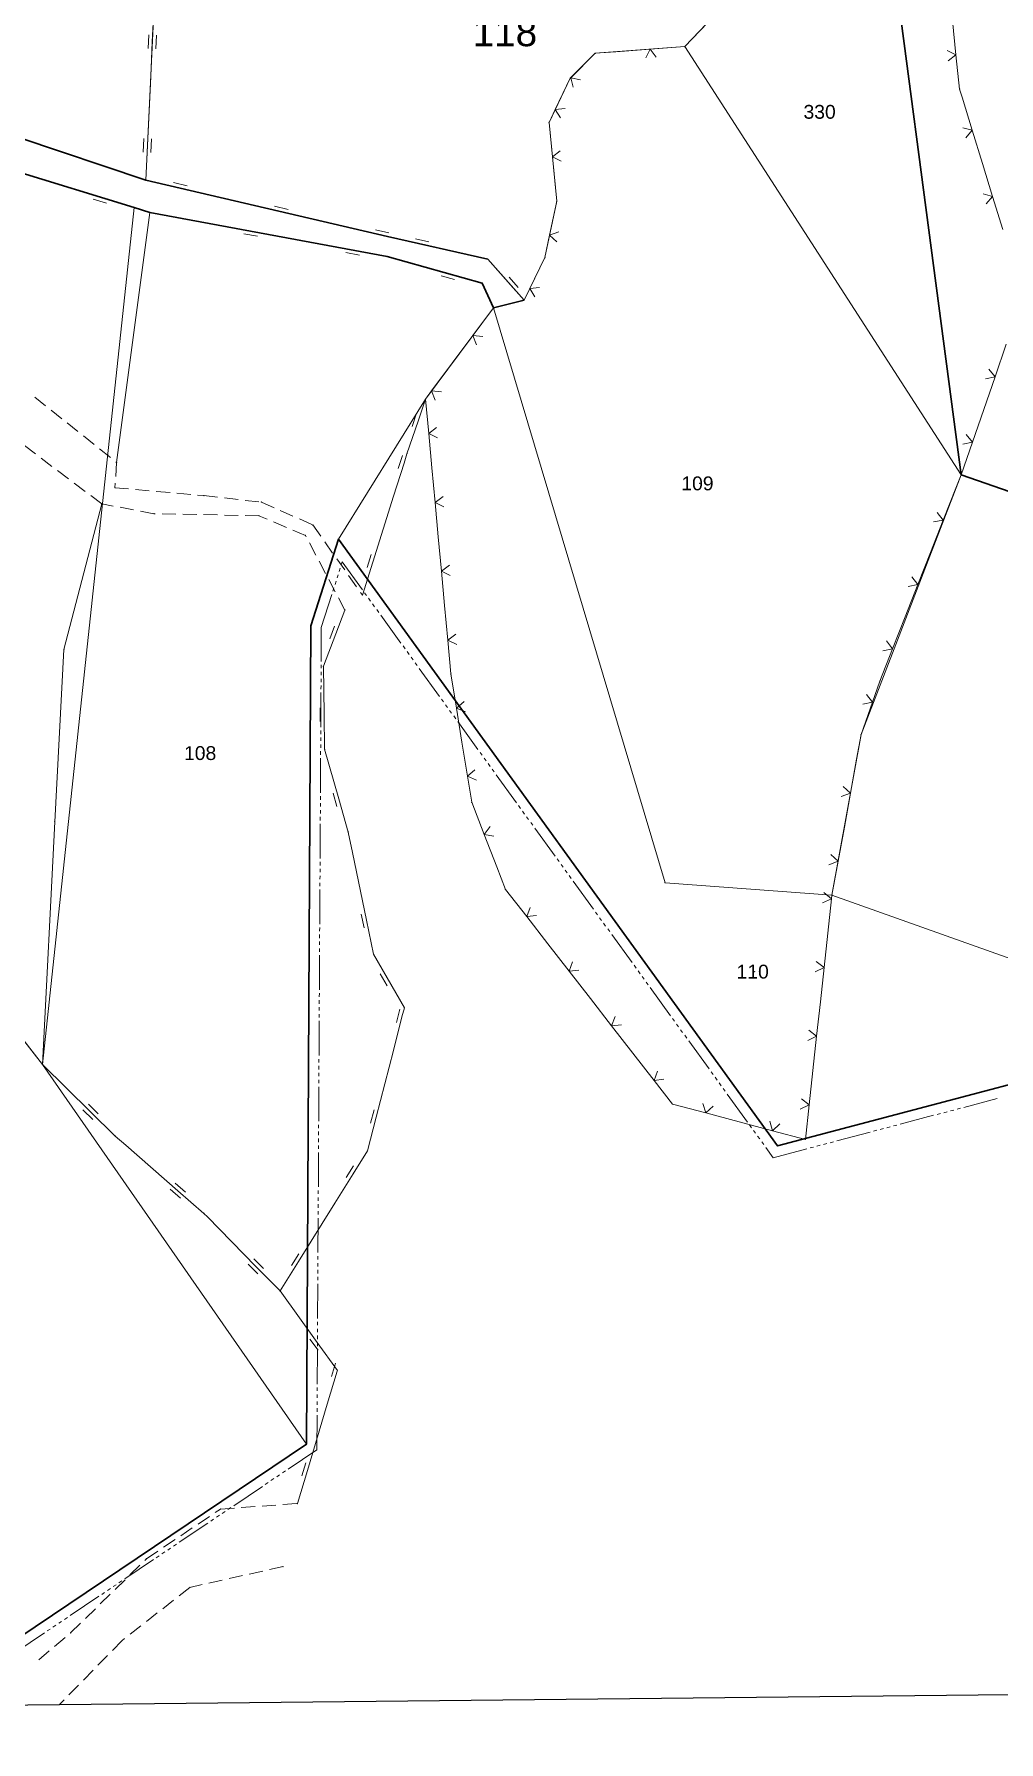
# Model space of a CAD drawing. Header units: millimetres. Extents: x 615240 to 617330, y 4151758 to 4153557.
# Drawn here: x 615745.5 to 615885.1, y 4151757.5 to 4152004.4 of the extents above; entities that cross this region are included whole.
import ezdxf
from ezdxf.xclip import XClip

# ---------------------------------------------------------------- set-up
doc = ezdxf.new("R2010")
doc.units = ezdxf.units.MM
doc.header["$XCLIPFRAME"] = 2
for name, color, linetype, lineweight in [('01_UYGALAN_TARAMA', 26, 'Continuous', 20), ('02_ADA_ALN_YENI', 7, 'Continuous', 30), ('02_ADA_NO_YENI', 18, 'Continuous', 0), ('03_PARSEL_ALN_ESKI', 18, 'Continuous', 0), ('03_PARSEL_ALN_YENI', 171, 'Continuous', 0), ('03_PARSEL_NO_ESKI', 5, 'Continuous', 0), ('03_PARSEL_SNR_YENI', 5, 'Continuous', 0), ('06_DETAY_SNR_KROKI', 4, 'Continuous', 0), ('06_DETAY_SNR_PAFTA', 26, 'Continuous', 0), ('07_SNRTIP_GECERLI', 30, 'Continuous', 0), ('07_SNRTIP_SABIT', 18, 'Continuous', 0), ('NOKTA_DETAY_YENI', 171, 'Continuous', 0), ('NOKTA_PARSEL_ESKI', 6, 'Continuous', 0), ('NOKTA_PARSEL_YENI', 30, 'Continuous', 0)]:
    doc.layers.add(name, color=color, linetype=linetype, lineweight=lineweight)
doc.layers.add('ANTET', color=7, linetype='Continuous')
doc.styles.get("Standard").update_dxf_attribs({"font": 'Arial'})

# ---------------------------------------------------------------- blocks, each defined once
blk = doc.blocks.new('fggg')
at = {"layer": '01_UYGALAN_TARAMA', "color": 252}
for p, q in [((615789.36, 4151925.8, 0.95), (615789.51, 4151926.27, 0.95)), ((615789.67, 4151926.75, 0.95), (615789.82, 4151927.23, 0.95)), ((615789.97, 4151927.7, 0.95), (615790.1, 4151928.12, 0.95)), ((615790.1, 4151928.12, 0.95), (615793.03, 4151924.07, 0.95)), ((615788.75, 4151923.89, 0.95), (615788.9, 4151924.37, 0.95)), ((615789.06, 4151924.85, 0.95), (615789.21, 4151925.32, 0.95)), ((615793.33, 4151923.67, 0.95), (615793.62, 4151923.26, 0.95)), ((615787.08, 4151918.65, 0.95), (615788.6, 4151923.42, 0.95)), ((615793.91, 4151922.86, 0.95), (615794.21, 4151922.45, 0.95)), ((615794.5, 4151922.05, 0.95), (615794.79, 4151921.64, 0.95)), ((615795.09, 4151921.24, 0.95), (615795.38, 4151920.83, 0.95)), ((615787.05, 4151913.74, 0.95), (615787.08, 4151918.65, 0.95)), ((615795.67, 4151920.43, 0.95), (615798.6, 4151916.38, 0.95)), ((615798.9, 4151915.97, 0.95), (615799.19, 4151915.57, 0.95)), ((615799.48, 4151915.16, 0.95), (615799.78, 4151914.76, 0.95)), ((615800.07, 4151914.35, 0.95), (615800.36, 4151913.95, 0.95)), ((615787.04, 4151911.74, 0.95), (615787.05, 4151912.24, 0.95)), ((615787.04, 4151910.74, 0.95), (615787.04, 4151911.24, 0.95)), ((615787.05, 4151912.74, 0.95), (615787.05, 4151913.24, 0.95)), ((615800.66, 4151913.54, 0.95), (615800.95, 4151913.14, 0.95)), ((615801.24, 4151912.73, 0.95), (615804.17, 4151908.68, 0.95)), ((615787, 4151904.24, 0.95), (615787.03, 4151909.24, 0.95)), ((615787.03, 4151909.74, 0.95), (615787.04, 4151910.24, 0.95)), ((615804.47, 4151908.28, 0.95), (615804.76, 4151907.87, 0.95)), ((615805.05, 4151907.47, 0.95), (615805.35, 4151907.06, 0.95)), ((615805.64, 4151906.66, 0.95), (615805.93, 4151906.25, 0.95)), ((615806.23, 4151905.85, 0.95), (615806.52, 4151905.44, 0.95)), ((615806.81, 4151905.04, 0.95), (615809.74, 4151900.99, 0.95)), ((615786.99, 4151902.24, 0.95), (615786.99, 4151902.74, 0.95)), ((615786.99, 4151901.24, 0.95), (615786.99, 4151901.74, 0.95)), ((615787, 4151903.24, 0.95), (615787, 4151903.74, 0.95)), ((615786.95, 4151894.74, 0.95), (615786.98, 4151899.74, 0.95)), ((615786.98, 4151900.24, 0.95), (615786.98, 4151900.74, 0.95)), ((615810.04, 4151900.58, 0.95), (615810.33, 4151900.18, 0.95)), ((615810.62, 4151899.77, 0.95), (615810.92, 4151899.37, 0.95)), ((615811.21, 4151898.96, 0.95), (615811.5, 4151898.56, 0.95)), ((615811.8, 4151898.15, 0.95), (615812.09, 4151897.75, 0.95)), ((615812.38, 4151897.34, 0.95), (615815.32, 4151893.29, 0.95)), ((615786.95, 4151893.74, 0.95), (615786.95, 4151894.24, 0.95)), ((615786.94, 4151892.74, 0.95), (615786.94, 4151893.24, 0.95)), ((615786.94, 4151891.74, 0.95), (615786.94, 4151892.24, 0.95)), ((615815.61, 4151892.88, 0.95), (615815.9, 4151892.48, 0.95)), ((615816.19, 4151892.07, 0.95), (615816.49, 4151891.67, 0.95)), ((615786.9, 4151885.24, 0.95), (615786.93, 4151890.24, 0.95)), ((615786.93, 4151890.74, 0.95), (615786.93, 4151891.24, 0.95)), ((615816.78, 4151891.26, 0.95), (615817.07, 4151890.86, 0.95)), ((615817.37, 4151890.45, 0.95), (615817.66, 4151890.05, 0.95)), ((615817.95, 4151889.64, 0.95), (615820.89, 4151885.59, 0.95)), ((615786.9, 4151884.24, 0.95), (615786.9, 4151884.74, 0.95)), ((615821.18, 4151885.19, 0.95), (615821.47, 4151884.78, 0.95)), ((615821.76, 4151884.38, 0.95), (615822.06, 4151883.97, 0.95)), ((615786.88, 4151882.24, 0.95), (615786.89, 4151882.74, 0.95)), ((615786.88, 4151881.24, 0.95), (615786.88, 4151881.74, 0.95)), ((615786.89, 4151883.24, 0.95), (615786.89, 4151883.74, 0.95)), ((615822.35, 4151883.57, 0.95), (615822.64, 4151883.16, 0.95)), ((615822.94, 4151882.76, 0.95), (615823.23, 4151882.35, 0.95)), ((615823.52, 4151881.95, 0.95), (615826.46, 4151877.9, 0.95)), ((615786.85, 4151875.74, 0.95), (615786.88, 4151880.74, 0.95)), ((615826.75, 4151877.49, 0.95), (615827.04, 4151877.09, 0.95)), ((615827.33, 4151876.68, 0.95), (615827.63, 4151876.28, 0.95)), ((615786.84, 4151874.74, 0.95), (615786.85, 4151875.24, 0.95)), ((615786.84, 4151873.74, 0.95), (615786.84, 4151874.24, 0.95)), ((615827.92, 4151875.87, 0.95), (615828.21, 4151875.47, 0.95)), ((615828.51, 4151875.06, 0.95), (615828.8, 4151874.66, 0.95)), ((615829.09, 4151874.25, 0.95), (615832.03, 4151870.2, 0.95)), ((615786.83, 4151872.74, 0.95), (615786.84, 4151873.24, 0.95)), ((615786.83, 4151871.74, 0.95), (615786.83, 4151872.24, 0.95)), ((615786.8, 4151866.24, 0.95), (615786.83, 4151871.24, 0.95)), ((615832.32, 4151869.8, 0.95), (615832.61, 4151869.39, 0.95)), ((615832.9, 4151868.99, 0.95), (615833.2, 4151868.58, 0.95)), ((615833.49, 4151868.18, 0.95), (615833.78, 4151867.77, 0.95)), ((615834.08, 4151867.37, 0.95), (615834.37, 4151866.96, 0.95)), ((615786.79, 4151865.24, 0.95), (615786.8, 4151865.74, 0.95)), ((615786.79, 4151864.24, 0.95), (615786.79, 4151864.74, 0.95)), ((615834.66, 4151866.56, 0.95), (615837.6, 4151862.51, 0.95)), ((615786.78, 4151863.24, 0.95), (615786.79, 4151863.74, 0.95)), ((615786.78, 4151862.24, 0.95), (615786.78, 4151862.74, 0.95)), ((615837.89, 4151862.1, 0.95), (615838.18, 4151861.7, 0.95)), ((615786.75, 4151856.74, 0.95), (615786.77, 4151861.74, 0.95)), ((615838.47, 4151861.29, 0.95), (615838.77, 4151860.89, 0.95)), ((615839.06, 4151860.48, 0.95), (615839.35, 4151860.08, 0.95)), ((615839.65, 4151859.67, 0.95), (615839.94, 4151859.27, 0.95)), ((615840.23, 4151858.86, 0.95), (615843.17, 4151854.81, 0.95)), ((615786.74, 4151855.74, 0.95), (615786.74, 4151856.24, 0.95)), ((615786.74, 4151854.74, 0.95), (615786.74, 4151855.24, 0.95)), ((615786.7, 4151847.24, 0.95), (615786.72, 4151852.24, 0.95)), ((615786.73, 4151853.74, 0.95), (615786.73, 4151854.24, 0.95)), ((615786.73, 4151852.74, 0.95), (615786.73, 4151853.24, 0.95)), ((615843.46, 4151854.41, 0.95), (615843.75, 4151854, 0.95)), ((615844.04, 4151853.6, 0.95), (615844.34, 4151853.19, 0.95)), ((615844.63, 4151852.79, 0.95), (615844.92, 4151852.38, 0.95)), ((615845.22, 4151851.98, 0.95), (615845.51, 4151851.57, 0.95)), ((615845.8, 4151851.17, 0.95), (615848.74, 4151847.12, 0.95)), ((615880.01, 4151849.25, 0.95), (615884.85, 4151850.52, 0.95)), ((615870.83, 4151846.82, 0.95), (615875.66, 4151848.1, 0.95)), ((615876.15, 4151848.23, 0.95), (615876.63, 4151848.35, 0.95)), ((615877.11, 4151848.48, 0.95), (615877.6, 4151848.61, 0.95)), ((615878.08, 4151848.74, 0.95), (615878.56, 4151848.86, 0.95)), ((615879.05, 4151848.99, 0.95), (615879.53, 4151849.12, 0.95)), ((615786.68, 4151844.24, 0.95), (615786.68, 4151844.74, 0.95)), ((615786.69, 4151846.24, 0.95), (615786.69, 4151846.74, 0.95)), ((615786.69, 4151845.24, 0.95), (615786.69, 4151845.74, 0.95)), ((615849.03, 4151846.71, 0.95), (615849.32, 4151846.31, 0.95)), ((615849.61, 4151845.9, 0.95), (615849.91, 4151845.5, 0.95)), ((615850.2, 4151845.09, 0.95), (615850.49, 4151844.69, 0.95)), ((615861.64, 4151844.4, 0.95), (615866.48, 4151845.67, 0.95)), ((615866.96, 4151845.8, 0.95), (615867.45, 4151845.93, 0.95)), ((615867.93, 4151846.06, 0.95), (615868.41, 4151846.18, 0.95)), ((615868.9, 4151846.31, 0.95), (615869.38, 4151846.44, 0.95)), ((615869.86, 4151846.57, 0.95), (615870.35, 4151846.69, 0.95)), ((615786.65, 4151837.74, 0.95), (615786.67, 4151842.74, 0.95)), ((615786.68, 4151843.24, 0.95), (615786.68, 4151843.74, 0.95)), ((615850.79, 4151844.28, 0.95), (615851.08, 4151843.88, 0.95)), ((615851.37, 4151843.47, 0.95), (615852.46, 4151841.97, 0.95)), ((615852.46, 4151841.97, 0.95), (615857.29, 4151843.25, 0.95)), ((615857.78, 4151843.38, 0.95), (615858.26, 4151843.5, 0.95)), ((615858.74, 4151843.63, 0.95), (615859.23, 4151843.76, 0.95)), ((615859.71, 4151843.89, 0.95), (615860.19, 4151844.01, 0.95)), ((615860.68, 4151844.14, 0.95), (615861.16, 4151844.27, 0.95)), ((615786.64, 4151836.74, 0.95), (615786.64, 4151837.24, 0.95)), ((615786.63, 4151835.74, 0.95), (615786.64, 4151836.24, 0.95)), ((615786.63, 4151834.74, 0.95), (615786.63, 4151835.24, 0.95)), ((615786.59, 4151828.24, 0.95), (615786.62, 4151833.24, 0.95)), ((615786.62, 4151833.74, 0.95), (615786.63, 4151834.24, 0.95)), ((615786.59, 4151827.24, 0.95), (615786.59, 4151827.74, 0.95)), ((615786.58, 4151826.24, 0.95), (615786.59, 4151826.74, 0.95)), ((615786.58, 4151825.24, 0.95), (615786.58, 4151825.74, 0.95)), ((615786.54, 4151818.74, 0.95), (615786.57, 4151823.74, 0.95)), ((615786.57, 4151824.24, 0.95), (615786.58, 4151824.74, 0.95)), ((615786.54, 4151817.74, 0.95), (615786.54, 4151818.24, 0.95)), ((615786.52, 4151814.74, 0.95), (615786.52, 4151815.24, 0.95)), ((615786.53, 4151816.74, 0.95), (615786.54, 4151817.24, 0.95)), ((615786.53, 4151815.74, 0.95), (615786.53, 4151816.24, 0.95)), ((615786.49, 4151809.24, 0.95), (615786.52, 4151814.24, 0.95)), ((615786.48, 4151807.24, 0.95), (615786.48, 4151807.74, 0.95)), ((615786.49, 4151808.24, 0.95), (615786.49, 4151808.74, 0.95)), ((615786.47, 4151805.24, 0.95), (615786.47, 4151805.74, 0.95)), ((615786.48, 4151806.24, 0.95), (615786.48, 4151806.74, 0.95)), ((615786.44, 4151799.74, 0.95), (615786.47, 4151804.74, 0.95)), ((615786.44, 4151799.74, 0.95), (615782.29, 4151796.95, 0.95)), ((615780.22, 4151795.56, 0.95), (615779.8, 4151795.28, 0.95)), ((615781.05, 4151796.12, 0.95), (615780.63, 4151795.84, 0.95)), ((615781.88, 4151796.68, 0.95), (615781.46, 4151796.4, 0.95)), ((615778.56, 4151794.44, 0.95), (615774.41, 4151791.65, 0.95)), ((615779.39, 4151795, 0.95), (615778.97, 4151794.72, 0.95)), ((615772.33, 4151790.26, 0.95), (615771.92, 4151789.98, 0.95)), ((615773.16, 4151790.82, 0.95), (615772.75, 4151790.54, 0.95)), ((615773.99, 4151791.38, 0.95), (615773.58, 4151791.1, 0.95)), ((615770.67, 4151789.14, 0.95), (615766.52, 4151786.36, 0.95)), ((615771.5, 4151789.7, 0.95), (615771.09, 4151789.42, 0.95)), ((615765.28, 4151785.52, 0.95), (615764.86, 4151785.24, 0.95)), ((615766.11, 4151786.08, 0.95), (615765.69, 4151785.8, 0.95)), ((615762.79, 4151783.85, 0.95), (615758.64, 4151781.06, 0.95)), ((615763.62, 4151784.4, 0.95), (615763.2, 4151784.12, 0.95)), ((615764.45, 4151784.96, 0.95), (615764.03, 4151784.68, 0.95)), ((615758.22, 4151780.78, 0.95), (615757.81, 4151780.5, 0.95)), ((615754.9, 4151778.55, 0.95), (615750.75, 4151775.76, 0.95)), ((615755.73, 4151779.1, 0.95), (615755.32, 4151778.82, 0.95)), ((615756.56, 4151779.66, 0.95), (615756.15, 4151779.38, 0.95)), ((615757.39, 4151780.22, 0.95), (615756.98, 4151779.94, 0.95)), ((615750.34, 4151775.48, 0.95), (615749.92, 4151775.2, 0.95)), ((615747.02, 4151773.25, 0.95), (615742.87, 4151770.46, 0.95)), ((615747.85, 4151773.8, 0.95), (615747.43, 4151773.53, 0.95)), ((615748.68, 4151774.36, 0.95), (615748.26, 4151774.08, 0.95)), ((615749.51, 4151774.92, 0.95), (615749.09, 4151774.64, 0.95))]:
    blk.add_line(p, q, dxfattribs=at)
at = {"layer": '02_ADA_ALN_YENI', "color": 252}
for points in [[(615917.36, 4151860.66, 0), (615853.07, 4151843.68, 0), (615789.58, 4151931.41, 0), (615785.58, 4151918.89, 0), (615784.95, 4151800.55, 0), (615710.78, 4151750.7, 0), (615709.48, 4151760.25, 0), (615707.85, 4151770.31, 0), (615699.58, 4151800.73, 0), (615694.86, 4151829.23, 0), (615689.04, 4151854.44, 0), (615677.42, 4151873.53, 0), (615657.24, 4151890.23, 0), (615637.36, 4151901.9, 0), (615611.1, 4151916.97, 0), (615580.8, 4151949.89, 0)], [(615742.4, 4151984.78, 0), (615759.99, 4151979.36, 0), (615762.29, 4151978.65, 0), (615796.62, 4151972.31, 0), (615810.36, 4151968.42, 0), (615812, 4151964.87, 0), (615816.4, 4151965.98, 0), (615811.16, 4151971.92, 0), (615796.66, 4151975.16, 0), (615761.69, 4151983.35, 0), (615743.32, 4151989.52, 0)], [(615599.77, 4152096.4, 0), (615623.6, 4152104.21, 0), (615652.83, 4152109.64, 0), (615676.94, 4152115.73, 0), (615695.03, 4152120.47, 0), (615713.78, 4152127.77, 0), (615713.78, 4152127.77, 0), (615743.21, 4152137.76, 0), (615755.21, 4152139.83, 0), (615776.55, 4152133.07, 0), (615808.59, 4152130.28, 0), (615827.93, 4152130.75, 0), (615862.4, 4152127.42, 0), (615875.98, 4152127.13, 0), (615877.36, 4152110.51, 0), (615879.94, 4152104.18, 0), (615879.14, 4152079.27, 0), (615878.48, 4152060.37, 0), (615866.29, 4152041.79, 0), (615879.63, 4151940.73, 0), (615914.79, 4151928.51, 0)]]:
    blk.add_polyline3d(points, dxfattribs=at)
at = {"layer": '03_PARSEL_ALN_ESKI', "color": 252}
for p in [(615859.45, 4151993.21), (615841.79, 4151939.48), (615769.85, 4151900.48), (615849.77, 4151868.88)]:
    blk.add_point(p, dxfattribs=at)
at = {"layer": '03_PARSEL_ALN_YENI', "color": 252}
for points in [[(615743.32, 4151989.52, 0), (615744.48, 4152018.8, 0), (615744.36, 4152047.4, 0), (615744.11, 4152081.61, 0), (615742.34, 4152118.49, 0), (615743.21, 4152137.76, 0), (615755.21, 4152139.83, 0), (615776.55, 4152133.07, 0), (615773.29, 4152113.14, 0), (615770.11, 4152083.39, 0), (615765.59, 4152042.38, 0), (615763.37, 4152018.75, 0), (615761.69, 4151983.35, 0), (615743.32, 4151989.52, 0)], [(615866.29, 4152041.79, 0), (615879.63, 4151940.73, 0), (615839.66, 4152002.65, 0), (615846.23, 4152009.54, 0), (615857.21, 4152027.95, 0), (615866.29, 4152041.79, 0)], [(615839.66, 4152002.65, 0), (615879.63, 4151940.73, 0), (615865.16, 4151903.15, 0), (615860.95, 4151879.94, 0), (615836.81, 4151881.72, 0), (615812, 4151964.87, 0), (615816.4, 4151965.98, 0), (615819.43, 4151972.14, 0), (615821.13, 4151980.29, 0), (615820.02, 4151991.69, 0), (615823.08, 4151998.07, 0), (615826.71, 4152001.68, 0), (615839.66, 4152002.65, 0)], [(615742.4, 4151984.78, 0), (615759.99, 4151979.36, 0), (615746.76, 4151855.45, 0), (615738.05, 4151866.56, 0), (615730.89, 4151876, 0), (615742.4, 4151984.78, 0)], [(615802.16, 4151951.68, 0), (615789.58, 4151931.41, 0), (615785.58, 4151918.89, 0), (615784.95, 4151800.55, 0), (615746.76, 4151855.45, 0), (615759.99, 4151979.36, 0), (615762.29, 4151978.65, 0), (615796.62, 4151972.31, 0), (615810.36, 4151968.42, 0), (615812, 4151964.87, 0), (615802.16, 4151951.68, 0)], [(615812, 4151964.87, 0), (615836.81, 4151881.72, 0), (615860.95, 4151879.94, 0), (615906.33, 4151863.8, 0), (615908.37, 4151863.22, 0), (615917.36, 4151860.66, 0), (615853.07, 4151843.68, 0), (615789.58, 4151931.41, 0), (615802.16, 4151951.68, 0), (615812, 4151964.87, 0)], [(615914.82, 4151898.06, 0), (615909.22, 4151874.69, 0), (615906.33, 4151863.8, 0), (615860.95, 4151879.94, 0), (615865.16, 4151903.15, 0), (615879.63, 4151940.73, 0), (615914.79, 4151928.51, 0), (615924.34, 4151927.64, 0), (615914.82, 4151898.06, 0)]]:
    blk.add_polyline3d(points, close=True, dxfattribs=at)
for points in [[(615846.23, 4152009.54, 0), (615839.66, 4152002.65, 0), (615826.71, 4152001.68, 0), (615823.08, 4151998.07, 0), (615820.02, 4151991.69, 0), (615821.13, 4151980.29, 0), (615819.43, 4151972.14, 0), (615816.4, 4151965.98, 0), (615811.16, 4151971.92, 0), (615796.66, 4151975.16, 0), (615761.69, 4151983.35, 0), (615763.37, 4152018.75, 0)], [(615738.05, 4151866.56, 0), (615746.76, 4151855.45, 0), (615784.95, 4151800.55, 0), (615710.78, 4151750.7, 0)]]:
    blk.add_polyline3d(points, dxfattribs=at)
at = {"layer": '03_PARSEL_SNR_YENI', "color": 252}
for p, q in [((615762.63, 4152003.32, 0.95), (615763.11, 4152013.31, 0.95)), ((615842.78, 4152005.92, 0.95), (615839.66, 4152002.65, 0.95)), ((615762.03, 4152002.35, 0.95), (615762.12, 4152004.35, 0.95)), ((615762.4, 4151998.33, 0.95), (615762.63, 4152003.32, 0.95)), ((615763.15, 4152002.3, 0.95), (615763.24, 4152004.29, 0.95)), ((615839.66, 4152002.65, 0.95), (615834.67, 4152002.28, 0.95)), ((615826.71, 4152001.68, 0.95), (615823.16, 4151998.15, 0.95)), ((615829.69, 4152001.9, 0.95), (615826.71, 4152001.68, 0.95)), ((615834.67, 4152002.28, 0.95), (615829.69, 4152001.9, 0.95)), ((615834.02, 4152001.01, 0.95), (615834.67, 4152002.28, 0.95)), ((615834.67, 4152002.28, 0.95), (615835.51, 4152001.12, 0.95)), ((615761.92, 4151988.34, 0.95), (615762.4, 4151998.33, 0.95)), ((615823.08, 4151998.07, 0.95), (615820.91, 4151993.56, 0.95)), ((615823.16, 4151998.15, 0.95), (615823.08, 4151998.07, 0.95)), ((615823.49, 4151996.76, 0.95), (615823.16, 4151998.15, 0.95)), ((615823.16, 4151998.15, 0.95), (615824.55, 4151997.82, 0.95)), ((615820.91, 4151993.56, 0.95), (615820.02, 4151991.69, 0.95)), ((615820.91, 4151993.56, 0.95), (615822.34, 4151993.71, 0.95)), ((615821.69, 4151992.36, 0.95), (615820.91, 4151993.56, 0.95)), ((615820.02, 4151991.69, 0.95), (615820.5, 4151986.72, 0.95)), ((615761.31, 4151987.37, 0.95), (615761.41, 4151989.36, 0.95)), ((615761.69, 4151983.35, 0.95), (615761.92, 4151988.34, 0.95)), ((615762.44, 4151987.31, 0.95), (615762.53, 4151989.31, 0.95)), ((615820.5, 4151986.72, 0.95), (615821.64, 4151987.58, 0.95)), ((615821.79, 4151986.09, 0.95), (615820.5, 4151986.72, 0.95)), ((615820.5, 4151986.72, 0.95), (615820.99, 4151981.74, 0.95)), ((615745.65, 4151983.78, 0.95), (615742.4, 4151984.78, 0.95)), ((615755.21, 4151980.83, 0.95), (615745.65, 4151983.78, 0.95)), ((615761.69, 4151983.35, 0.95), (615766.56, 4151982.21, 0.95)), ((615765.71, 4151982.98, 0.95), (615767.66, 4151982.53, 0.95)), ((615756, 4151980, 0.95), (615754.09, 4151980.59, 0.95)), ((615759.99, 4151979.36, 0.95), (615755.21, 4151980.83, 0.95)), ((615766.56, 4151982.21, 0.95), (615776.29, 4151979.93, 0.95)), ((615820.99, 4151981.74, 0.95), (615821.13, 4151980.29, 0.95)), ((615762.29, 4151978.65, 0.95), (615759.99, 4151979.36, 0.95)), ((615767.12, 4151977.76, 0.95), (615762.29, 4151978.65, 0.95)), ((615776.29, 4151979.93, 0.95), (615781.16, 4151978.79, 0.95)), ((615780.32, 4151979.56, 0.95), (615782.26, 4151979.11, 0.95)), ((615781.16, 4151978.79, 0.95), (615790.9, 4151976.51, 0.95)), ((615821.13, 4151980.29, 0.95), (615820.11, 4151975.39, 0.95)), ((615776.96, 4151975.94, 0.95), (615767.12, 4151977.76, 0.95)), ((615777.84, 4151975.21, 0.95), (615775.87, 4151975.57, 0.95)), ((615781.87, 4151975.04, 0.95), (615776.96, 4151975.94, 0.95)), ((615790.9, 4151976.51, 0.95), (615795.77, 4151975.37, 0.95)), ((615794.92, 4151976.15, 0.95), (615796.87, 4151975.69, 0.95)), ((615820.11, 4151975.39, 0.95), (615821.46, 4151975.88, 0.95)), ((615791.71, 4151973.22, 0.95), (615781.87, 4151975.04, 0.95)), ((615796.62, 4151972.31, 0.95), (615791.71, 4151973.22, 0.95)), ((615795.77, 4151975.37, 0.95), (615796.66, 4151975.16, 0.95)), ((615796.66, 4151975.16, 0.95), (615801.54, 4151974.07, 0.95)), ((615800.69, 4151974.84, 0.95), (615802.64, 4151974.4, 0.95)), ((615801.54, 4151974.07, 0.95), (615811.16, 4151971.92, 0.95)), ((615820.11, 4151975.39, 0.95), (615819.43, 4151972.14, 0.95)), ((615821.15, 4151974.41, 0.95), (615820.11, 4151975.39, 0.95)), ((615792.59, 4151972.49, 0.95), (615790.62, 4151972.85, 0.95)), ((615805.55, 4151969.78, 0.95), (615796.62, 4151972.31, 0.95)), ((615811.16, 4151971.92, 0.95), (615814.47, 4151968.17, 0.95)), ((615819.43, 4151972.14, 0.95), (615817.22, 4151967.66, 0.95)), ((615806.36, 4151968.97, 0.95), (615804.44, 4151969.51, 0.95)), ((615810.36, 4151968.42, 0.95), (615805.55, 4151969.78, 0.95)), ((615812, 4151964.87, 0.95), (615810.36, 4151968.42, 0.95)), ((615814.23, 4151969.29, 0.95), (615815.55, 4151967.79, 0.95)), ((615814.47, 4151968.17, 0.95), (615816.4, 4151965.98, 0.95)), ((615816.4, 4151965.98, 0.95), (615812, 4151964.87, 0.95)), ((615817.22, 4151967.66, 0.95), (615816.4, 4151965.98, 0.95)), ((615817.22, 4151967.66, 0.95), (615818.64, 4151967.79, 0.95)), ((615817.98, 4151966.44, 0.95), (615817.22, 4151967.66, 0.95)), ((615812, 4151964.87, 0.95), (615809.01, 4151960.86, 0.95)), ((615809.01, 4151960.86, 0.95), (615806.02, 4151956.86, 0.95)), ((615809.54, 4151959.53, 0.95), (615809.01, 4151960.86, 0.95)), ((615809.01, 4151960.86, 0.95), (615810.44, 4151960.74, 0.95)), ((615806.02, 4151956.86, 0.95), (615803.03, 4151952.85, 0.95)), ((615801.08, 4151948.5, 0.95), (615802.16, 4151951.68, 0.95)), ((615803.03, 4151952.85, 0.95), (615802.16, 4151951.68, 0.95)), ((615803.56, 4151951.52, 0.95), (615803.03, 4151952.85, 0.95)), ((615803.03, 4151952.85, 0.95), (615804.46, 4151952.72, 0.95)), ((615799.47, 4151943.76, 0.95), (615801.08, 4151948.5, 0.95)), ((615800.23, 4151947.73, 0.95), (615800.87, 4151949.63, 0.95)), ((615877.04, 4151934.15, 0.95), (615878.87, 4151938.8, 0.95)), ((615878.87, 4151938.8, 0.95), (615879.63, 4151940.73, 0.95)), ((615875.21, 4151929.5, 0.95), (615877.04, 4151934.15, 0.95)), ((615877.04, 4151934.15, 0.95), (615875.63, 4151933.9, 0.95)), ((615876.18, 4151935.29, 0.95), (615877.04, 4151934.15, 0.95)), ((615873.38, 4151924.85, 0.95), (615875.21, 4151929.5, 0.95)), ((615871.54, 4151920.19, 0.95), (615873.38, 4151924.85, 0.95)), ((615873.38, 4151924.85, 0.95), (615871.97, 4151924.59, 0.95)), ((615872.52, 4151925.99, 0.95), (615873.38, 4151924.85, 0.95)), ((615869.71, 4151915.54, 0.95), (615871.54, 4151920.19, 0.95)), ((615868.85, 4151916.69, 0.95), (615869.71, 4151915.54, 0.95)), ((615867.88, 4151910.89, 0.95), (615869.71, 4151915.54, 0.95)), ((615869.71, 4151915.54, 0.95), (615868.3, 4151915.29, 0.95)), ((615865.92, 4151908.97, 0.95), (615866.82, 4151907.86, 0.95)), ((615866.82, 4151907.86, 0.95), (615867.88, 4151910.89, 0.95)), ((615865.16, 4151903.15, 0.95), (615866.82, 4151907.86, 0.95)), ((615866.82, 4151907.86, 0.95), (615865.42, 4151907.56, 0.95)), ((615864.52, 4151899.62, 0.95), (615865.16, 4151903.15, 0.95)), ((615863.63, 4151894.7, 0.95), (615864.52, 4151899.62, 0.95)), ((615863.63, 4151894.7, 0.95), (615862.3, 4151894.18, 0.95)), ((615862.56, 4151895.65, 0.95), (615863.63, 4151894.7, 0.95)), ((615862.74, 4151889.78, 0.95), (615863.63, 4151894.7, 0.95)), ((615861.85, 4151884.86, 0.95), (615862.74, 4151889.78, 0.95)), ((615861.85, 4151884.86, 0.95), (615860.51, 4151884.34, 0.95)), ((615860.78, 4151885.82, 0.95), (615861.85, 4151884.86, 0.95)), ((615860.95, 4151879.94, 0.95), (615861.85, 4151884.86, 0.95)), ((615746.76, 4151855.45, 0.95), (615743.67, 4151859.39, 0.95))]:
    blk.add_line(p, q, dxfattribs=at)
for p in [(615839.66, 4152002.65, 623.27), (615839.66, 4152002.65, 623.27), (615826.71, 4152001.68, 624.14), (615826.71, 4152001.68, 624.14), (615823.08, 4151998.07, 625.04), (615823.08, 4151998.07, 625.04), (615820.02, 4151991.69, 625.8), (615820.02, 4151991.69, 625.8), (615761.69, 4151983.35, 630.31), (615761.69, 4151983.35, 630.31), (615759.99, 4151979.36, 630.31), (615759.99, 4151979.36, 630.59), (615762.29, 4151978.65, 630.59), (615762.29, 4151978.65, 630.59), (615821.13, 4151980.29, 627.13), (615821.13, 4151980.29, 627.13), (615796.66, 4151975.16, 629.97), (615796.66, 4151975.16, 629.97), (615796.62, 4151972.31, 630.08), (615796.62, 4151972.31, 630.08), (615811.16, 4151971.92, 629.25), (615811.16, 4151971.92, 629.25), (615819.43, 4151972.14, 629.16), (615819.43, 4151972.14, 629.16), (615810.36, 4151968.42, 629.44), (615810.36, 4151968.42, 629.44), (615816.4, 4151965.98, 630.17), (615816.4, 4151965.98, 630.17), (615816.4, 4151965.98, 630.17), (615812, 4151964.87, 629.92), (615812, 4151964.87, 629.92), (615812, 4151964.87, 629.92), (615802.16, 4151951.68, 637.55), (615802.16, 4151951.68, 637.55), (615799.47, 4151943.76, 639.27), (615879.63, 4151940.73, 619.28), (615867.88, 4151910.89, 623.58), (615867.88, 4151910.89, 623.58), (615865.16, 4151903.15, 625.96), (615865.16, 4151903.15, 625.96), (615860.95, 4151879.94, 633.49), (615746.76, 4151855.45, 660.45)]:
    blk.add_point(p, dxfattribs=at)
at = {"layer": '06_DETAY_SNR_KROKI', "color": 252}
for p, q in [((615878.89, 4152001.46, 0.95), (615878.37, 4152006.43, 0.95)), ((615877.6, 4152002.08, 0.95), (615878.89, 4152001.46, 0.95)), ((615878.89, 4152001.46, 0.95), (615877.76, 4152000.59, 0.95)), ((615879.42, 4151996.49, 0.95), (615878.89, 4152001.46, 0.95)), ((615879.77, 4151995.32, 0.95), (615879.42, 4151996.49, 0.95)), ((615881.25, 4151990.54, 0.95), (615879.77, 4151995.32, 0.95)), ((615879.86, 4151990.9, 0.95), (615881.25, 4151990.54, 0.95)), ((615881.25, 4151990.54, 0.95), (615880.3, 4151989.47, 0.95)), ((615882.72, 4151985.76, 0.95), (615881.25, 4151990.54, 0.95)), ((615884.19, 4151980.98, 0.95), (615882.72, 4151985.76, 0.95)), ((615882.8, 4151981.34, 0.95), (615884.19, 4151980.98, 0.95)), ((615884.19, 4151980.98, 0.95), (615883.25, 4151979.91, 0.95)), ((615885.66, 4151976.21, 0.95), (615884.19, 4151980.98, 0.95)), ((615757.47, 4151942.49, 641.39), (615762.29, 4151978.65, 630.59)), ((615884.54, 4151954.9, 0.95), (615886.17, 4151959.63, 0.95)), ((615883.63, 4151956.01, 0.95), (615884.54, 4151954.9, 0.95)), ((615882.9, 4151950.18, 0.95), (615884.54, 4151954.9, 0.95)), ((615884.54, 4151954.9, 0.95), (615883.14, 4151954.59, 0.95)), ((615802.16, 4151951.68, 0.95), (615802.62, 4151946.7, 0.95)), ((615881.27, 4151945.45, 0.95), (615882.9, 4151950.18, 0.95)), ((615802.62, 4151946.7, 0.95), (615803.76, 4151947.56, 0.95)), ((615803.9, 4151946.06, 0.95), (615802.62, 4151946.7, 0.95)), ((615802.62, 4151946.7, 0.95), (615803.08, 4151941.72, 0.95)), ((615880.36, 4151946.56, 0.95), (615881.27, 4151945.45, 0.95)), ((615798.21, 4151941.62, 0.95), (615798.81, 4151943.52, 0.95)), ((615799.04, 4151942.4, 0.95), (615799.47, 4151943.76, 0.95)), ((615879.63, 4151940.73, 0.95), (615881.27, 4151945.45, 0.95)), ((615881.27, 4151945.45, 0.95), (615879.87, 4151945.14, 0.95)), ((615797.54, 4151937.63, 0.95), (615799.04, 4151942.4, 0.95)), ((615803.08, 4151941.72, 0.95), (615803.54, 4151936.74, 0.95)), ((615755.32, 4151936.52, 641.86), (615749.84, 4151915.44, 646.16)), ((615794.53, 4151928.1, 0.95), (615797.54, 4151937.63, 0.95)), ((615803.54, 4151936.74, 0.95), (615804.69, 4151937.6, 0.95)), ((615804.82, 4151936.11, 0.95), (615803.54, 4151936.74, 0.95)), ((615803.54, 4151936.74, 0.95), (615804, 4151931.76, 0.95)), ((615804, 4151931.76, 0.95), (615804.46, 4151926.78, 0.95)), ((615793.69, 4151927.31, 0.95), (615794.3, 4151929.22, 0.95)), ((615793.03, 4151923.33, 0.95), (615794.53, 4151928.1, 0.95)), ((615804.46, 4151926.78, 0.95), (615805.61, 4151927.64, 0.95)), ((615805.74, 4151926.15, 0.95), (615804.46, 4151926.78, 0.95)), ((615804.46, 4151926.78, 0.95), (615804.92, 4151921.81, 0.95)), ((615789.17, 4151917.71, 0.95), (615790.5, 4151921.17, 0.95)), ((615804.92, 4151921.81, 0.95), (615805.38, 4151916.83, 0.95)), ((615788.29, 4151916.98, 0.95), (615789.01, 4151918.84, 0.95)), ((615787.38, 4151913.04, 0.95), (615789.17, 4151917.71, 0.95)), ((615805.38, 4151916.83, 0.95), (615806.53, 4151917.69, 0.95)), ((615806.66, 4151916.19, 0.95), (615805.38, 4151916.83, 0.95)), ((615805.38, 4151916.83, 0.95), (615805.83, 4151911.93, 0.95)), ((615749.84, 4151915.44, 646.16), (615748.52, 4151890.54, 653.26)), ((615787.48, 4151906.04, 0.95), (615787.38, 4151913.04, 0.95)), ((615805.83, 4151911.93, 0.95), (615806.63, 4151906.99, 0.95)), ((615786.93, 4151905.03, 0.95), (615786.91, 4151907.03, 0.95)), ((615806.63, 4151906.99, 0.95), (615807.72, 4151907.93, 0.95)), ((615807.95, 4151906.45, 0.95), (615806.63, 4151906.99, 0.95)), ((615806.63, 4151906.99, 0.95), (615807.43, 4151902.06, 0.95)), ((615787.56, 4151901.04, 0.95), (615787.48, 4151906.04, 0.95)), ((615807.43, 4151902.06, 0.95), (615808.23, 4151897.12, 0.95)), ((615789.61, 4151893.86, 0.95), (615787.56, 4151901.04, 0.95)), ((615808.23, 4151897.12, 0.95), (615809.31, 4151898.05, 0.95)), ((615809.55, 4151896.57, 0.95), (615808.23, 4151897.12, 0.95)), ((615808.23, 4151897.12, 0.95), (615808.83, 4151893.37, 0.95)), ((615789.34, 4151892.75, 0.95), (615788.79, 4151894.67, 0.95)), ((615790.98, 4151889.06, 0.95), (615789.61, 4151893.86, 0.95)), ((615808.83, 4151893.37, 0.95), (615810.64, 4151888.71, 0.95)), ((615748.52, 4151890.54, 653.26), (615746.76, 4151855.45, 660.45)), ((615791.59, 4151886.09, 0.95), (615790.98, 4151889.06, 0.95)), ((615810.64, 4151888.71, 0.95), (615811.51, 4151889.85, 0.95)), ((615812.05, 4151888.45, 0.95), (615810.64, 4151888.71, 0.95)), ((615810.64, 4151888.71, 0.95), (615812.45, 4151884.05, 0.95)), ((615793.62, 4151876.3, 0.95), (615791.59, 4151886.09, 0.95)), ((615812.45, 4151884.05, 0.95), (615813.72, 4151880.77, 0.95)), ((615813.72, 4151880.77, 0.95), (615816.79, 4151876.83, 0.95)), ((615860.9, 4151879.42, 0.95), (615859.6, 4151878.81, 0.95)), ((615859.77, 4151880.3, 0.95), (615860.9, 4151879.42, 0.95)), ((615860.36, 4151874.45, 0.95), (615860.9, 4151879.42, 0.95)), ((615860.9, 4151879.42, 0.95), (615860.95, 4151879.94, 0.95)), ((615793.27, 4151875.21, 0.95), (615792.86, 4151877.17, 0.95)), ((615816.79, 4151876.83, 0.95), (615817.29, 4151878.17, 0.95)), ((615818.21, 4151876.98, 0.95), (615816.79, 4151876.83, 0.95)), ((615816.79, 4151876.83, 0.95), (615819.86, 4151872.88, 0.95)), ((615794.63, 4151871.4, 0.95), (615793.62, 4151876.3, 0.95)), ((615859.81, 4151869.48, 0.95), (615860.36, 4151874.45, 0.95)), ((615819.86, 4151872.88, 0.95), (615822.93, 4151868.94, 0.95)), ((615796.6, 4151867.98, 0.95), (615794.63, 4151871.4, 0.95)), ((615822.93, 4151868.94, 0.95), (615823.43, 4151870.28, 0.95)), ((615859.81, 4151869.48, 0.95), (615858.52, 4151868.86, 0.95)), ((615858.68, 4151870.36, 0.95), (615859.81, 4151869.48, 0.95)), ((615859.27, 4151864.51, 0.95), (615859.81, 4151869.48, 0.95)), ((615796.61, 4151866.83, 0.95), (615795.61, 4151868.57, 0.95)), ((615799.09, 4151863.65, 0.95), (615796.6, 4151867.98, 0.95)), ((615824.35, 4151869.09, 0.95), (615822.93, 4151868.94, 0.95)), ((615822.93, 4151868.94, 0.95), (615826, 4151864.99, 0.95)), ((615826, 4151864.99, 0.95), (615829.07, 4151861.04, 0.95)), ((615858.73, 4151859.54, 0.95), (615859.27, 4151864.51, 0.95)), ((615797.5, 4151857.49, 0.95), (615798.75, 4151862.33, 0.95)), ((615797.96, 4151861.5, 0.95), (615798.46, 4151863.44, 0.95)), ((615798.75, 4151862.33, 0.95), (615799.09, 4151863.65, 0.95)), ((615829.07, 4151861.04, 0.95), (615829.57, 4151862.38, 0.95)), ((615830.49, 4151861.2, 0.95), (615829.07, 4151861.04, 0.95)), ((615829.07, 4151861.04, 0.95), (615832.14, 4151857.1, 0.95)), ((615858.73, 4151859.54, 0.95), (615857.44, 4151858.92, 0.95)), ((615857.6, 4151860.41, 0.95), (615858.73, 4151859.54, 0.95)), ((615858.19, 4151854.57, 0.95), (615858.73, 4151859.54, 0.95)), ((615795, 4151847.81, 0.95), (615797.5, 4151857.49, 0.95)), ((615832.14, 4151857.1, 0.95), (615835.21, 4151853.15, 0.95)), ((615753.7, 4151848.61, 0.95), (615746.76, 4151855.45, 0.95)), ((615835.21, 4151853.15, 0.95), (615835.71, 4151854.49, 0.95)), ((615857.65, 4151849.6, 0.95), (615858.19, 4151854.57, 0.95)), ((615836.63, 4151853.31, 0.95), (615835.21, 4151853.15, 0.95)), ((615835.21, 4151853.15, 0.95), (615837.87, 4151849.73, 0.95)), ((615754.81, 4151848.31, 0.95), (615753.38, 4151849.71, 0.95)), ((615837.87, 4151849.73, 0.95), (615842.7, 4151848.45, 0.95)), ((615842.7, 4151848.45, 0.95), (615842.29, 4151849.82, 0.95)), ((615857.65, 4151849.6, 0.95), (615856.36, 4151848.98, 0.95)), ((615856.52, 4151850.47, 0.95), (615857.65, 4151849.6, 0.95)), ((615857.11, 4151844.62, 0.95), (615857.65, 4151849.6, 0.95)), ((615754.02, 4151847.51, 0.95), (615752.59, 4151848.91, 0.95)), ((615757.26, 4151845.1, 0.95), (615753.7, 4151848.61, 0.95)), ((615793.75, 4151842.96, 0.95), (615795, 4151847.81, 0.95)), ((615794.21, 4151846.98, 0.95), (615794.71, 4151848.91, 0.95)), ((615843.74, 4151849.44, 0.95), (615842.7, 4151848.45, 0.95)), ((615842.7, 4151848.45, 0.95), (615847.54, 4151847.17, 0.95)), ((615847.54, 4151847.17, 0.95), (615852.37, 4151845.88, 0.95)), ((615852.37, 4151845.88, 0.95), (615851.96, 4151847.25, 0.95)), ((615758.78, 4151843.77, 0.95), (615757.26, 4151845.1, 0.95)), ((615853.41, 4151846.87, 0.95), (615852.37, 4151845.88, 0.95)), ((615852.37, 4151845.88, 0.95), (615857.11, 4151844.62, 0.95)), ((615766.32, 4151837.2, 0.95), (615758.78, 4151843.77, 0.95)), ((615791.7, 4151839.66, 0.95), (615793.75, 4151842.96, 0.95)), ((615789.05, 4151835.42, 0.95), (615791.7, 4151839.66, 0.95)), ((615790.69, 4151839.11, 0.95), (615791.75, 4151840.81, 0.95)), ((615766.71, 4151836.12, 0.95), (615765.2, 4151837.43, 0.95)), ((615767.45, 4151836.97, 0.95), (615765.94, 4151838.28, 0.95)), ((615770.09, 4151833.92, 0.95), (615766.32, 4151837.2, 0.95)), ((615783.76, 4151826.94, 0.95), (615789.05, 4151835.42, 0.95)), ((615770.6, 4151833.4, 0.95), (615770.09, 4151833.92, 0.95)), ((615777.61, 4151826.26, 0.95), (615770.6, 4151833.4, 0.95)), ((615778.71, 4151825.94, 0.95), (615777.31, 4151827.37, 0.95)), ((615782.75, 4151826.39, 0.95), (615783.81, 4151828.08, 0.95)), ((615777.91, 4151825.16, 0.95), (615776.5, 4151826.58, 0.95)), ((615781.11, 4151822.7, 0.95), (615777.61, 4151826.26, 0.95)), ((615781.11, 4151822.7, 0.95), (615783.76, 4151826.94, 0.95)), ((615786.47, 4151815.27, 0.95), (615781.11, 4151822.7, 0.95)), ((615786.6, 4151814.13, 0.95), (615785.43, 4151815.75, 0.95)), ((615789.4, 4151811.21, 0.95), (615786.47, 4151815.27, 0.95)), ((615787.93, 4151806.33, 0.95), (615789.37, 4151811.12, 0.95)), ((615788.54, 4151810.32, 0.95), (615789.12, 4151812.24, 0.95)), ((615789.37, 4151811.12, 0.95), (615789.4, 4151811.21, 0.95)), ((615785.07, 4151796.75, 0.95), (615787.93, 4151806.33, 0.95)), ((615784.24, 4151795.95, 0.95), (615784.82, 4151797.87, 0.95)), ((615783.63, 4151791.96, 0.95), (615785.07, 4151796.75, 0.95))]:
    blk.add_line(p, q, dxfattribs=at)
for p in [(615879.42, 4151996.49, 617.58), (615879.42, 4151996.49, 617.58), (615802.16, 4151951.68, 637.55), (615799.47, 4151943.76, 639.27), (615879.63, 4151940.73, 619.28), (615790.5, 4151921.17, 642.17), (615793.03, 4151923.33, 641.56), (615787.38, 4151913.04, 648.81), (615787.38, 4151913.04, 648.81), (615805.83, 4151911.93, 638.08), (615805.83, 4151911.93, 638.08), (615787.56, 4151901.04, 651.83), (615787.56, 4151901.04, 651.83), (615808.83, 4151893.37, 638.49), (615808.83, 4151893.37, 638.49), (615790.98, 4151889.06, 654.58), (615790.98, 4151889.06, 654.58), (615813.72, 4151880.77, 642.67), (615813.72, 4151880.77, 642.67), (615860.95, 4151879.94, 633.49), (615794.63, 4151871.4, 657.76), (615794.63, 4151871.4, 657.76), (615799.09, 4151863.65, 659.12), (615799.09, 4151863.65, 659.12), (615746.76, 4151855.45, 660.45), (615837.87, 4151849.73, 644.41), (615837.87, 4151849.73, 644.41), (615757.26, 4151845.1, 666.78), (615757.26, 4151845.1, 666.78), (615857.11, 4151844.62, 640.29), (615857.11, 4151844.62, 640.29), (615793.75, 4151842.96, 662.03), (615793.75, 4151842.96, 662.03), (615770.09, 4151833.92, 672.26), (615770.09, 4151833.92, 672.26), (615781.11, 4151822.7, 672.86), (615781.11, 4151822.7, 672.86), (615781.11, 4151822.7, 672.86), (615789.4, 4151811.21, 674.1), (615789.4, 4151811.21, 674.1), (615783.63, 4151791.96, 676.33)]:
    blk.add_point(p, dxfattribs=at)
at = {"layer": '06_DETAY_SNR_PAFTA', "color": 252}
for p, q in [((615745.64, 4151951.97, 0.95), (615747.2, 4151950.72, 0.95)), ((615747.98, 4151950.09, 0.95), (615749.54, 4151948.84, 0.95)), ((615750.32, 4151948.22, 0.95), (615751.88, 4151946.97, 0.95)), ((615752.66, 4151946.34, 0.95), (615754.22, 4151945.09, 0.95)), ((615745.73, 4151943.74, 0.95), (615744.13, 4151944.94, 0.95)), ((615755, 4151944.47, 0.95), (615756.56, 4151943.22, 0.95)), ((615748.12, 4151941.93, 0.95), (615746.53, 4151943.13, 0.95)), ((615750.52, 4151940.13, 0.95), (615748.92, 4151941.33, 0.95)), ((615757.34, 4151942.59, 0.95), (615757.47, 4151942.49, 0.95)), ((615757.47, 4151942.49, 0.95), (615757.34, 4151940.49, 0.95)), ((615752.92, 4151938.33, 0.95), (615751.32, 4151939.53, 0.95)), ((615757.27, 4151939.5, 0.95), (615757.22, 4151938.86, 0.95)), ((615757.22, 4151938.86, 0.95), (615759.21, 4151938.68, 0.95)), ((615760.21, 4151938.59, 0.95), (615762.2, 4151938.42, 0.95)), ((615755.32, 4151936.52, 0.95), (615753.72, 4151937.72, 0.95)), ((615756.97, 4151936.21, 0.95), (615755.32, 4151936.52, 0.95)), ((615759.92, 4151935.65, 0.95), (615757.96, 4151936.02, 0.95)), ((615763.2, 4151938.33, 0.95), (615765.19, 4151938.15, 0.95)), ((615766.19, 4151938.06, 0.95), (615768.18, 4151937.88, 0.95)), ((615769.17, 4151937.8, 0.95), (615770.09, 4151937.71, 0.95)), ((615770.09, 4151937.71, 0.95), (615772.08, 4151937.49, 0.95)), ((615773.07, 4151937.37, 0.95), (615775.06, 4151937.15, 0.95)), ((615776.06, 4151937.03, 0.95), (615778.04, 4151936.81, 0.95)), ((615778.41, 4151936.77, 0.95), (615780.24, 4151935.96, 0.95)), ((615762.87, 4151935.09, 0.95), (615760.9, 4151935.47, 0.95)), ((615763.05, 4151935.09, 0.95), (615762.87, 4151935.09, 0.95)), ((615766.05, 4151935.03, 0.95), (615764.05, 4151935.07, 0.95)), ((615769.05, 4151934.98, 0.95), (615767.05, 4151935.01, 0.95)), ((615772.05, 4151934.92, 0.95), (615770.05, 4151934.96, 0.95)), ((615775.05, 4151934.86, 0.95), (615773.05, 4151934.9, 0.95)), ((615778.05, 4151934.81, 0.95), (615776.05, 4151934.84, 0.95)), ((615779.26, 4151934.29, 0.95), (615778.05, 4151934.81, 0.95)), ((615782.02, 4151933.12, 0.95), (615780.18, 4151933.9, 0.95)), ((615781.15, 4151935.55, 0.95), (615782.98, 4151934.74, 0.95)), ((615783.9, 4151934.34, 0.95), (615785.73, 4151933.53, 0.95)), ((615785.83, 4151933.48, 0.95), (615786.99, 4151931.85, 0.95)), ((615784.79, 4151931.95, 0.95), (615782.94, 4151932.73, 0.95)), ((615784.88, 4151931.77, 0.95), (615784.79, 4151931.95, 0.95)), ((615787.57, 4151931.04, 0.95), (615788.72, 4151929.4, 0.95)), ((615786.29, 4151929.12, 0.95), (615785.35, 4151930.89, 0.95)), ((615789.3, 4151928.59, 0.95), (615790.46, 4151926.96, 0.95)), ((615787.69, 4151926.47, 0.95), (615786.75, 4151928.24, 0.95)), ((615791.03, 4151926.14, 0.95), (615792.19, 4151924.51, 0.95)), ((615789.1, 4151923.82, 0.95), (615788.16, 4151925.59, 0.95)), ((615792.77, 4151923.69, 0.95), (615793.03, 4151923.33, 0.95)), ((615790.5, 4151921.17, 0.95), (615789.56, 4151922.94, 0.95)), ((615771.74, 4151790.65, 0.95), (615772.51, 4151791.17, 0.95)), ((615772.51, 4151791.17, 0.95), (615774.51, 4151791.31, 0.95)), ((615775.5, 4151791.38, 0.95), (615777.5, 4151791.52, 0.95)), ((615778.5, 4151791.59, 0.95), (615780.49, 4151791.74, 0.95)), ((615781.49, 4151791.81, 0.95), (615783.48, 4151791.95, 0.95)), ((615766.76, 4151787.31, 0.95), (615768.42, 4151788.43, 0.95)), ((615769.25, 4151788.98, 0.95), (615770.91, 4151790.1, 0.95)), ((615764.27, 4151785.64, 0.95), (615765.93, 4151786.75, 0.95)), ((615759.4, 4151781.65, 0.95), (615760.83, 4151783.05, 0.95)), ((615761.55, 4151783.74, 0.95), (615761.77, 4151783.97, 0.95)), ((615761.77, 4151783.97, 0.95), (615763.43, 4151785.08, 0.95)), ((615781.54, 4151782.85, 0.95), (615779.59, 4151782.41, 0.95)), ((615757.26, 4151779.55, 0.95), (615758.69, 4151780.95, 0.95)), ((615772.75, 4151780.88, 0.95), (615770.8, 4151780.45, 0.95)), ((615775.68, 4151781.54, 0.95), (615773.73, 4151781.1, 0.95)), ((615778.61, 4151782.19, 0.95), (615776.66, 4151781.76, 0.95)), ((615755.11, 4151777.45, 0.95), (615756.54, 4151778.85, 0.95)), ((615765.71, 4151777.99, 0.95), (615764.14, 4151776.75, 0.95)), ((615768.07, 4151779.83, 0.95), (615766.5, 4151778.6, 0.95)), ((615769.83, 4151780.23, 0.95), (615768.07, 4151779.83, 0.95)), ((615752.97, 4151775.35, 0.95), (615754.4, 4151776.75, 0.95)), ((615763.35, 4151776.14, 0.95), (615761.77, 4151774.9, 0.95)), ((615750.79, 4151773.23, 0.95), (615750.82, 4151773.25, 0.95)), ((615750.82, 4151773.25, 0.95), (615752.25, 4151774.65, 0.95)), ((615760.99, 4151774.29, 0.95), (615759.41, 4151773.05, 0.95)), ((615746.2, 4151769.36, 0.95), (615747.73, 4151770.65, 0.95)), ((615748.5, 4151771.3, 0.95), (615750.03, 4151772.58, 0.95)), ((615758.26, 4151772.15, 0.95), (615756.86, 4151770.72, 0.95)), ((615758.62, 4151772.44, 0.95), (615758.26, 4151772.15, 0.95)), ((615756.16, 4151770.01, 0.95), (615754.76, 4151768.58, 0.95)), ((615751.96, 4151765.72, 0.95), (615750.56, 4151764.3, 0.95)), ((615754.06, 4151767.87, 0.95), (615752.66, 4151766.44, 0.95)), ((615749.86, 4151763.58, 0.95), (615748.46, 4151762.15, 0.95))]:
    blk.add_line(p, q, dxfattribs=at)
for p in [(615757.47, 4151942.49, 641.39), (615757.47, 4151942.49, 641.39), (615757.22, 4151938.86, 641.87), (615757.22, 4151938.86, 641.87), (615755.32, 4151936.52, 641.86), (615755.32, 4151936.52, 641.86), (615770.09, 4151937.71, 640.82), (615770.09, 4151937.71, 640.82), (615778.41, 4151936.77, 640.98), (615778.41, 4151936.77, 640.98), (615762.87, 4151935.09, 641.43), (615762.87, 4151935.09, 641.43), (615778.05, 4151934.81, 641.39), (615778.05, 4151934.81, 641.39), (615785.83, 4151933.48, 641.03), (615785.83, 4151933.48, 641.03), (615784.79, 4151931.95, 641.45), (615784.79, 4151931.95, 641.45), (615790.5, 4151921.17, 642.17), (615793.03, 4151923.33, 641.56), (615772.51, 4151791.17, 677.37), (615772.51, 4151791.17, 677.37), (615783.63, 4151791.96, 676.33), (615761.77, 4151783.97, 676.95), (615761.77, 4151783.97, 676.95), (615781.54, 4151782.85, 676.03), (615768.07, 4151779.83, 676.04), (615768.07, 4151779.83, 676.04), (615750.82, 4151773.25, 677.19), (615750.82, 4151773.25, 677.19), (615758.26, 4151772.15, 676.16), (615758.26, 4151772.15, 676.16)]:
    blk.add_point(p, dxfattribs=at)
at = {"layer": '07_SNRTIP_GECERLI', "color": 252}
for points in [[(615866.29, 4152041.79, 0), (615879.63, 4151940.73, 619.28)], [(615879.63, 4151940.73, 619.28), (615839.66, 4152002.65, 623.27)], [(615743.32, 4151989.52, 630), (615761.69, 4151983.35, 630.31)], [(615746.76, 4151855.45, 660.45), (615759.99, 4151979.36, 630.56)], [(615860.95, 4151879.94, 633.49), (615836.81, 4151881.72, 0), (615812, 4151964.87, 629.92)], [(615784.95, 4151800.55, 0), (615785.58, 4151918.89, 0), (615789.58, 4151931.41, 0), (615802.16, 4151951.68, 637.55)], [(615879.63, 4151940.73, 619.28), (615914.79, 4151928.51, 619.59)], [(615789.58, 4151931.41, 0), (615853.07, 4151843.68, 0), (615917.36, 4151860.66, 0)], [(615906.33, 4151863.8, 0), (615860.95, 4151879.94, 633.49)], [(615746.76, 4151855.45, 660.45), (615784.95, 4151800.55, 0)], [(615784.95, 4151800.55, 0), (615710.78, 4151750.7, 672.35)]]:
    blk.add_polyline3d(points, dxfattribs=at)
at = {"layer": '07_SNRTIP_SABIT', "color": 252}
for points in [[(615761.69, 4151983.35, 630.31), (615763.37, 4152018.75, 623.48), (615765.59, 4152042.38, 622.16), (615770.11, 4152083.39, 620.32), (615773.29, 4152113.14, 618.57)], [(615839.66, 4152002.65, 623.27), (615846.23, 4152009.54, 623.01), (615857.21, 4152027.95, 621.9), (615866.29, 4152041.79, 621.9)], [(615816.4, 4151965.98, 630.17), (615819.43, 4151972.14, 629.16), (615821.13, 4151980.29, 627.13), (615820.02, 4151991.69, 625.8), (615823.08, 4151998.07, 625.04), (615826.71, 4152001.68, 624.14), (615839.66, 4152002.65, 623.27)], [(615742.4, 4151984.78, 630.31), (615759.99, 4151979.36, 0)], [(615761.69, 4151983.35, 630.31), (615796.66, 4151975.16, 629.97), (615811.16, 4151971.92, 629.25), (615816.4, 4151965.98, 630.17)], [(615812, 4151964.87, 629.92), (615810.36, 4151968.42, 629.44), (615796.62, 4151972.31, 630.08), (615762.29, 4151978.65, 630.59), (615759.99, 4151979.36, 630.59)], [(615812, 4151964.87, 629.92), (615816.4, 4151965.98, 630.17)], [(615802.16, 4151951.68, 637.55), (615812, 4151964.87, 629.92)], [(615860.95, 4151879.94, 633.49), (615865.16, 4151903.15, 625.96), (615879.63, 4151940.73, 619.28)], [(615730.89, 4151876, 657.59), (615738.05, 4151866.56, 658.3), (615746.76, 4151855.45, 660.45)]]:
    blk.add_polyline3d(points, dxfattribs=at)
at = {"layer": 'NOKTA_DETAY_YENI', "color": 252}
for p in [(615879.42, 4151996.49, 617.58), (615799.47, 4151943.76, 639.27), (615757.47, 4151942.49, 641.39), (615757.22, 4151938.86, 641.87), (615755.32, 4151936.52, 641.86), (615770.09, 4151937.71, 640.82), (615778.41, 4151936.77, 640.98), (615762.87, 4151935.09, 641.43), (615778.05, 4151934.81, 641.39), (615785.83, 4151933.48, 641.03), (615784.79, 4151931.95, 641.45), (615790.5, 4151921.17, 642.17), (615793.03, 4151923.33, 641.56), (615749.84, 4151915.44, 646.16), (615787.38, 4151913.04, 648.81), (615805.83, 4151911.93, 638.08), (615787.56, 4151901.04, 651.83), (615808.83, 4151893.37, 638.49), (615748.52, 4151890.54, 653.26), (615790.98, 4151889.06, 654.58), (615813.72, 4151880.77, 642.67), (615794.63, 4151871.4, 657.76), (615799.09, 4151863.65, 659.12), (615837.87, 4151849.73, 644.41), (615757.26, 4151845.1, 666.78), (615857.11, 4151844.62, 640.29), (615793.75, 4151842.96, 662.03), (615770.09, 4151833.92, 672.26), (615781.11, 4151822.7, 672.86), (615789.4, 4151811.21, 674.1), (615772.51, 4151791.17, 677.37), (615783.63, 4151791.96, 676.33), (615761.77, 4151783.97, 676.95), (615781.54, 4151782.85, 676.03), (615768.07, 4151779.83, 676.04), (615750.82, 4151773.25, 677.19), (615758.26, 4151772.15, 676.16)]:
    blk.add_point(p, dxfattribs=at)
at = {"layer": 'NOKTA_PARSEL_ESKI', "color": 252}
for p in [(615789.58, 4151931.41), (615785.58, 4151918.89), (615836.81, 4151881.72), (615853.07, 4151843.68), (615784.95, 4151800.55)]:
    blk.add_point(p, dxfattribs=at)
at = {"layer": 'NOKTA_PARSEL_YENI', "color": 252}
for p in [(615839.66, 4152002.65, 623.27), (615826.71, 4152001.68, 624.14), (615823.08, 4151998.07, 625.04), (615820.02, 4151991.69, 625.8), (615761.69, 4151983.35, 630.31), (615759.99, 4151979.36), (615762.29, 4151978.65, 630.59), (615821.13, 4151980.29, 627.13), (615796.66, 4151975.16, 629.97), (615796.62, 4151972.31, 630.08), (615811.16, 4151971.92, 629.25), (615819.43, 4151972.14, 629.16), (615810.36, 4151968.42, 629.44), (615816.4, 4151965.98, 630.17), (615812, 4151964.87, 629.92), (615802.16, 4151951.68, 637.55), (615879.63, 4151940.73, 619.28), (615865.16, 4151903.15, 625.96), (615860.95, 4151879.94, 633.49), (615746.76, 4151855.45, 660.45)]:
    blk.add_point(p, dxfattribs=at)
at = {"layer": '02_ADA_NO_YENI', "color": 252}
blk.add_text('118', height=4, dxfattribs=at).set_placement((615808.98, 4152002.7))
at = {"layer": '03_PARSEL_NO_ESKI', "color": 252}
for s, p in [('330', (615856.83, 4151992.21)), ('109', (615839.16, 4151938.48)), ('108', (615767.22, 4151899.48)), ('110', (615847.15, 4151867.88))]:
    blk.add_text(s, height=2, dxfattribs=at).set_placement(p)

msp = doc.modelspace()

# ---------------------------------------------------------------- linework, layer by layer
at = {"layer": 'ANTET', "flags": 128}
msp.add_lwpolyline([(615240.4, 4151757.5), (615240.4, 4152657.5), (617142.5, 4152657.5), (617142.5, 4151777.5), (615240.4, 4151757.5)], close=True, dxfattribs=at)

# ---------------------------------------------------------------- block references
ref = msp.add_blockref('fggg', (0, 0))
XClip(ref).set_block_clipping_path([(615240.4021353753, 4153557.293983656), (616576.5432835864, 4153557.293983656), (616576.5432835864, 4152657.5), (617142.5, 4152657.5), (617142.5, 4151777.5), (615240.4021353753, 4151757.5), (615240.4021353753, 4152657.5)])

doc.saveas('drawing.dxf')
